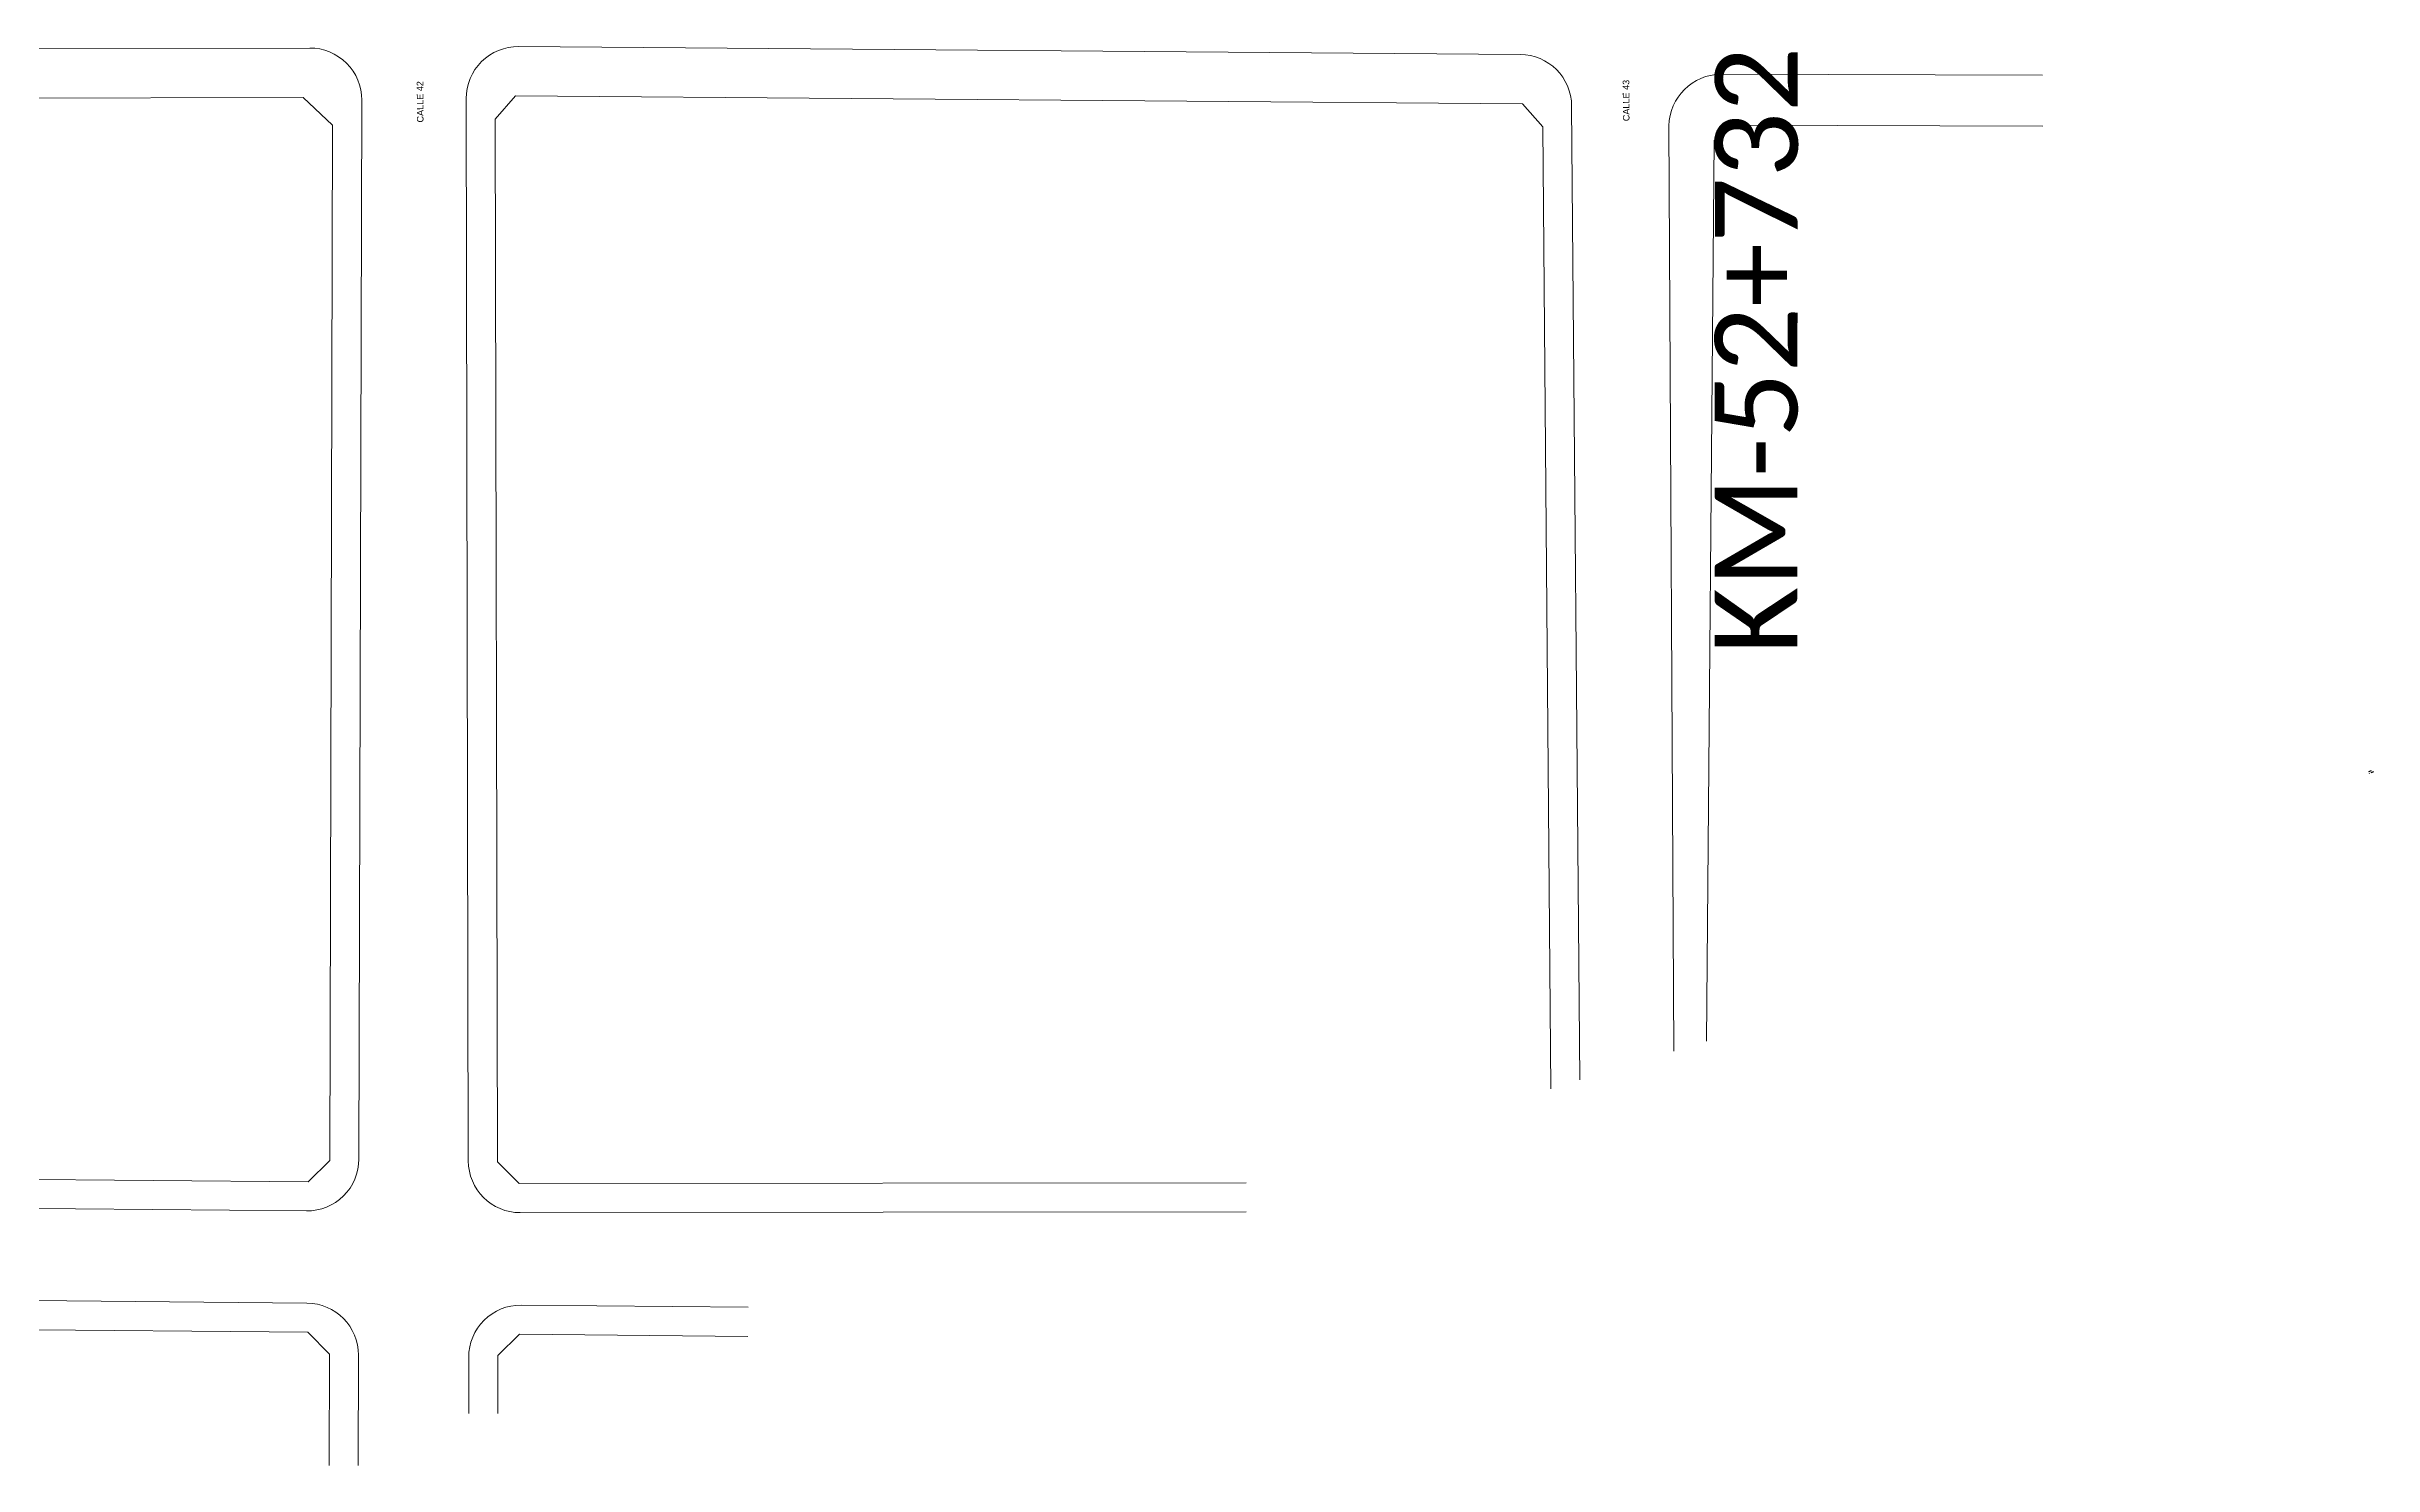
# Model space of a CAD drawing. Header units: millimetres. Extents: x 2669 to 3716, y 1967 to 2664.
# Drawn here: x 3166.5 to 3435.3, y 2010.2 to 2174 of the extents above; entities that cross this region are included whole.
import ezdxf

# ---------------------------------------------------------------- set-up
doc = ezdxf.new("R2010")
doc.units = ezdxf.units.MM
doc.linetypes.add('HIDDEN2', pattern=[4.7625, 3.175, -1.5875])
doc.layers.add('01 Textos', color=7, linetype='Continuous', lineweight=15)
doc.layers.add('03 Manzanas', color=253, linetype='Continuous', lineweight=15)
doc.layers.add('progresivas', color=7, linetype='Continuous')
doc.layers.add('vias LP sin catenarias', color=2, linetype='Continuous')
doc.styles.add('ARIAL', font='arial.ttf', dxfattribs={"width": 0.7})
doc.styles.add('progresivas', font='calibri.ttf')

msp = doc.modelspace()

# ---------------------------------------------------------------- linework, layer by layer
at = {"layer": '03 Manzanas'}
for p, q in [((3079.67, 2173.56), (3196.93, 2173.8)), ((3221.04, 2173.97), (3336.72, 2173.06)), ((3359.91, 2170.77), (3397.06, 2170.67)), ((3202.94, 2167.78), (3202.61, 2045.52)), ((3215.24, 2045.33), (3215, 2167.96)), ((3342.67, 2167.12), (3343.63, 2054.66)), ((3354.47, 2058), (3353.9, 2164.81)), ((3305.08, 2039.43), (3221.25, 2039.34))]:
    msp.add_line(p, q, dxfattribs=at)
at = {"layer": '03 Manzanas', "color": 7, "lineweight": 5}
for p, q in [((3079.91, 2167.85), (3196.19, 2168.09)), ((3196.19, 2168.09), (3199.57, 2164.9)), ((3218.36, 2165.6), (3220.7, 2168.26)), ((3220.7, 2168.26), (3337, 2167.36)), ((3339.33, 2164.71), (3336.98, 2167.37)), ((3199.57, 2164.9), (3199.25, 2045.37)), ((3218.6, 2045.19), (3218.36, 2165.6)), ((3339.33, 2164.71), (3340.28, 2053.62)), ((3361.45, 2164.88), (3359.12, 2163.11)), ((3361.45, 2164.88), (3397.07, 2164.76)), ((3358.23, 2059.15), (3359.12, 2163.11)), ((3196.75, 2042.89), (3199.25, 2045.37)), ((3196.75, 2042.89), (3079.31, 2043.97)), ((3196.7, 2025.53), (3079.28, 2026.61)), ((3199.2, 2023.01), (3196.7, 2025.53)), ((3221.14, 2025.31), (3218.65, 2022.83)), ((3247.54, 2025.06), (3221.14, 2025.31)), ((3199.2, 2023.01), (3199.16, 2010.16)), ((3218.66, 2016.17), (3218.65, 2022.83))]:
    msp.add_line(p, q, dxfattribs=at)
at = {"layer": '03 Manzanas', "color": 7}
for p, q in [((3218.6, 2045.19), (3221.11, 2042.7)), ((3221.11, 2042.7), (3305.08, 2042.78))]:
    msp.add_line(p, q, dxfattribs=at)
at = {"layer": '03 Manzanas', "lineweight": 5}
for p, q in [((3196.56, 2039.54), (3079.41, 2040.62)), ((3196.61, 2028.89), (3079.47, 2029.97)), ((3247.57, 2028.42), (3221.34, 2028.66)), ((3202.55, 2022.87), (3202.52, 2010.16)), ((3215.3, 2016.16), (3215.29, 2022.65))]:
    msp.add_line(p, q, dxfattribs=at)
at = {"layer": '03 Manzanas'}
for centre, radius, start, end in [((3196.94, 2167.8), 6, 359.8472, 90.1195), ((3221, 2167.97), 6, 89.5528, 180.1154), ((3336.67, 2167.06), 6, 0.4874, 89.5528), ((3359.96, 2164.71), 6.06, 90.503, 179.0184), ((3196.61, 2045.54), 6, 269.4729, 359.8472), ((3221.24, 2045.34), 6, 180.1154, 270.061)]:
    msp.add_arc(centre, radius, start, end, dxfattribs=at)
at = {"layer": '03 Manzanas', "lineweight": 5}
for centre, start, end in [((3196.55, 2022.89), 359.8472, 89.4729), ((3221.29, 2022.66), 89.4729, 180.1154)]:
    msp.add_arc(centre, 6, start, end, dxfattribs=at)
at = {"layer": 'vias LP sin catenarias', "color": 5, "linetype": 'HIDDEN2', "ltscale": 0.1}
for p, q in [((3435, 2090.35), (3434.69, 2090.24)), ((3435.27, 2090.23), (3434.76, 2090.05))]:
    msp.add_line(p, q, dxfattribs=at)

# ---------------------------------------------------------------- texts
at = {"layer": '01 Textos', "style": 'ARIAL'}
for s, p in [('CALLE 42', (3210.07, 2165.2)), ('CALLE 43', (3349.35, 2165.35))]:
    msp.add_text(s, height=0.75, rotation=90.389, dxfattribs=at).set_placement(p)
at = {"layer": 'progresivas', "style": 'progresivas'}
msp.add_text('                                                                                 KM-52+732', height=9.5437, rotation=89.9425, dxfattribs=at).set_placement((3368.44, 1831.43))

doc.saveas('drawing.dxf')
